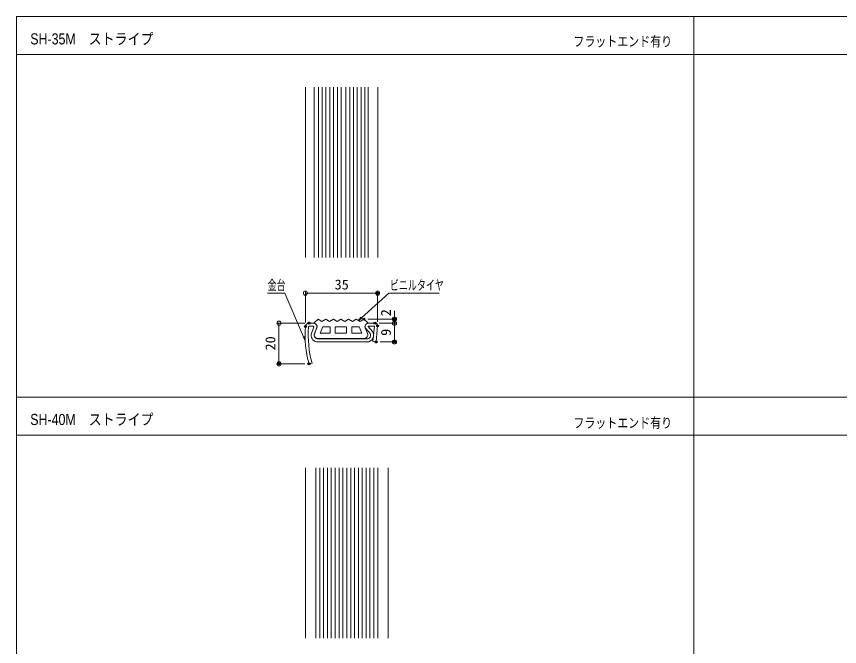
# Model space of a CAD drawing. Units: millimetres, scale not verified. Extents: x -400 to 400, y -277 to 277.
# Drawn here: x -400 to 0, y -29.3 to 277 of the extents above; entities that cross this region are included whole.
import ezdxf
from ezdxf.enums import TextEntityAlignment as Align

# ---------------------------------------------------------------- set-up
doc = ezdxf.new("R2010")
doc.units = ezdxf.units.MM
doc.header["$LTSCALE"] = 2
doc.header["$PDMODE"] = 32
doc.header["$PDSIZE"] = 1
for name, color, linetype, lineweight in [('0-0_zumenwaku', 6, 'Continuous', 9), ('0-2_1', 3, 'Continuous', 9), ('0-3_2', 4, 'Continuous', 9), ('0-9_0', 1, 'Continuous', 9), ('0-E_6文字', 2, 'Continuous', 9)]:
    doc.layers.add(name, color=color, linetype=linetype, lineweight=lineweight)
doc.layers.add('0-1_moji', color=2, linetype='Continuous')
doc.layers.add('0-A_Defpoints', color=7, linetype='Continuous')
doc.styles.add('ＭＳ ゴシック', font='')
doc.styles.add('ＭＳ Ｐゴシック', font='')
doc.styles.get('ＭＳ ゴシック').set_extended_font_data('MS Gothic')
doc.styles.get('ＭＳ Ｐゴシック').set_extended_font_data('MS PGothic')

# ---------------------------------------------------------------- blocks, each defined once
blk = doc.blocks.new('_Origin')
at = {"layer": '0-9_0'}
blk.add_line((0, 0), (-2, 0), dxfattribs=at)
blk.add_circle((0, 0), 1, dxfattribs=at)
blk = doc.blocks.new('MLeader1')
at = {"layer": '0-E_6文字', "color": 1}
blk.add_line((-218.252, 142.496), (-194.518, 142.496), dxfattribs=at)
at = {"layer": '0-E_6文字'}
blk.add_line((-232.147, 130.266), (-233.86, 129.181), dxfattribs=at)
at = {"layer": '0-E_6文字', "color": 1}
blk.add_lwpolyline([(-232.369, 130.515), (-218.972, 142.496), (-218.252, 142.496)], dxfattribs=at)
at = {"layer": '0-E_6文字'}
blk.add_lwpolyline([(-232.591, 130.763), (-233.86, 129.181), (-232.369, 130.515)], dxfattribs=at)
at = {"layer": '0-E_6文字', "style": 'ＭＳ ゴシック', "width": 0.65}
blk.add_text('ビニルタイヤ', height=4.809, dxfattribs=at).set_placement((-218.551, 142.553), align=Align.BOTTOM_LEFT)
blk = doc.blocks.new('MLeader2')
at = {"layer": '0-E_6文字', "color": 1}
blk.add_line((-270.32, 142.496), (-277.967, 142.496), dxfattribs=at)
at = {"layer": '0-E_6文字'}
blk.add_line((-260.135, 121.441), (-259.648, 119.473), dxfattribs=at)
at = {"layer": '0-E_6文字', "color": 1}
blk.add_lwpolyline([(-260.441, 121.309), (-269.6, 142.496), (-270.32, 142.496)], dxfattribs=at)
at = {"layer": '0-E_6文字'}
blk.add_lwpolyline([(-260.747, 121.176), (-259.648, 119.473), (-260.441, 121.309)], dxfattribs=at)
at = {"layer": '0-E_6文字', "style": 'ＭＳ ゴシック', "width": 0.65}
blk.add_text('金台', height=4.809, dxfattribs=at).set_placement((-277.967, 142.545), align=Align.BOTTOM_LEFT)

msp = doc.modelspace()

# ---------------------------------------------------------------- linework, layer by layer
at = {"layer": '0-0_zumenwaku'}
for p, q in [((-70.815, 276.98), (-70.815, -277.02)), ((-399.615, 258.457), (257.985, 258.457)), ((257.985, 91.98), (-400.015, 91.98)), ((-399.615, 73.457), (257.985, 73.457))]:
    msp.add_line(p, q, dxfattribs=at)
msp.add_lwpolyline([(-400.015, -277.02), (399.985, -277.02), (399.985, 276.98), (-400.015, 276.98)], close=True, dxfattribs=at)
at = {"layer": '0-2_1'}
for p, q in [((-259.587, 242.616), (-259.587, 159.842)), ((-255.343, 242.616), (-255.343, 159.842)), ((-229.043, 242.616), (-229.043, 159.842)), ((-224.387, 242.616), (-224.387, 159.842)), ((-255.674, 127.857), (-257.841, 127.857)), ((-255.769, 126.357), (-257.841, 126.357)), ((-255.674, 127.857), (-257.464, 127.857)), ((-255.769, 126.357), (-257.464, 126.357)), ((-255.531, 126.029), (-256.751, 122.308)), ((-255.301, 127.857), (-255.301, 127.885)), ((-253.942, 126.357), (-255.179, 122.547)), ((-228.171, 122.904), (-230.274, 125.246)), ((-226.973, 123.815), (-229.106, 126.19)), ((-229.024, 127.857), (-225.774, 127.857)), ((-229.024, 126.357), (-226.053, 126.357)), ((-226.053, 126.357), (-226.749, 118.896)), ((-224.524, 126.607), (-225.256, 118.757)), ((-229.674, 120.257), (-253.515, 120.257)), ((-229.674, 118.757), (-253.515, 118.757)), ((-225.256, 118.757), (-226.749, 118.896)), ((-257.832, 108.057), (-256.384, 108.447)), ((-259.587, 57.616), (-259.587, -25.158)), ((-254.47, 57.616), (-254.47, -25.158)), ((-224.47, 57.616), (-224.47, -25.158)), ((-219.387, 57.616), (-219.387, -25.158))]:
    msp.add_line(p, q, dxfattribs=at)
for centre, radius, start, end in [((-204.724, 122.357), 55, 175.96174, 195.07006), ((-257.841, 126.107), 1.75, 90, 175.96174), ((-204.724, 122.357), 53.5, 175.96174, 195.07006), ((-257.841, 126.107), 0.25, 90, 175.96174), ((-255.769, 126.107), 0.25, 341.84729, 90), ((-255.674, 126.107), 1.75, 8.21321, 90), ((-229.024, 126.257), 1.6, 90, 218.93971), ((-229.024, 126.257), 0.1, 90, 218.93971), ((-225.774, 126.607), 1.25, 0, 90), ((-253.515, 122.007), 3.25, 174.67134, 270), ((-253.515, 122.007), 1.75, 161.99965, 270), ((-229.674, 122.007), 3.25, 270, 33.81804), ((-229.674, 122.007), 1.75, 270, 30.86821)]:
    msp.add_arc(centre, radius, start, end, dxfattribs=at)
at = {"layer": '0-3_2'}
for p, q in [((-253.293, 242.616), (-253.293, 159.842)), ((-251.443, 242.616), (-251.443, 159.842)), ((-249.593, 242.616), (-249.593, 159.842)), ((-247.743, 242.616), (-247.743, 159.842)), ((-245.893, 242.616), (-245.893, 159.842)), ((-244.043, 242.616), (-244.043, 159.842)), ((-242.193, 242.616), (-242.193, 159.842)), ((-239.931, 242.616), (-239.931, 159.842)), ((-238.081, 242.616), (-238.081, 159.842)), ((-236.231, 242.616), (-236.231, 159.842)), ((-234.381, 242.616), (-234.381, 159.842)), ((-232.531, 242.616), (-232.531, 159.842)), ((-230.681, 242.616), (-230.681, 159.842)), ((-253.401, 129.857), (-255.176, 128.175)), ((-253.401, 129.857), (-251.551, 128.657)), ((-251.551, 128.657), (-249.701, 129.857)), ((-249.701, 129.857), (-247.851, 128.657)), ((-247.851, 128.657), (-246.001, 129.857)), ((-246.001, 129.857), (-244.151, 128.657)), ((-244.151, 128.657), (-242.301, 129.857)), ((-240.451, 128.657), (-242.301, 129.857)), ((-238.601, 129.857), (-240.451, 128.657)), ((-236.751, 128.657), (-238.601, 129.857)), ((-234.901, 129.857), (-236.751, 128.657)), ((-233.051, 128.657), (-234.901, 129.857)), ((-231.201, 129.857), (-233.051, 128.657)), ((-231.201, 129.857), (-229.426, 128.175)), ((-254.029, 125.573), (-255.2, 122.791)), ((-251.071, 126.157), (-252.418, 122.957)), ((-251.071, 126.157), (-247.551, 126.157)), ((-247.551, 122.957), (-247.551, 126.157)), ((-245.051, 126.157), (-242.301, 126.157)), ((-245.051, 122.957), (-245.051, 126.157)), ((-239.551, 126.157), (-242.301, 126.157)), ((-239.551, 122.957), (-239.551, 126.157)), ((-233.531, 126.157), (-237.051, 126.157)), ((-237.051, 122.957), (-237.051, 126.157)), ((-233.531, 126.157), (-232.184, 122.957)), ((-230.573, 125.573), (-229.401, 122.791)), ((-229.301, 127.857), (-229.301, 127.885)), ((-231.051, 120.457), (-253.551, 120.457)), ((-252.418, 122.957), (-247.551, 122.957)), ((-245.051, 122.957), (-242.301, 122.957)), ((-239.551, 122.957), (-242.301, 122.957)), ((-232.184, 122.957), (-237.051, 122.957)), ((-252.629, 57.616), (-252.629, -25.158)), ((-250.754, 57.616), (-250.754, -25.158)), ((-248.879, 57.616), (-248.879, -25.158)), ((-247.004, -25.158), (-247.004, 57.616)), ((-245.129, 57.616), (-245.129, -25.158)), ((-243.254, 57.616), (-243.254, -25.158)), ((-241.379, 57.616), (-241.379, -25.158)), ((-239.47, 57.616), (-239.47, -25.158)), ((-237.595, 57.616), (-237.595, -25.158)), ((-235.72, 57.616), (-235.72, -25.158)), ((-233.845, 57.616), (-233.845, -25.158)), ((-231.97, -25.158), (-231.97, 57.616)), ((-230.095, 57.616), (-230.095, -25.158)), ((-228.22, 57.616), (-228.22, -25.158)), ((-226.345, 57.616), (-226.345, -25.158))]:
    msp.add_line(p, q, dxfattribs=at)
for centre, radius, start, end in [((-254.901, 127.885), 0.4, 133.45184, 180), ((-229.701, 127.885), 0.4, 0, 46.54816), ((-255.746, 126.113), 1.8, 342.56312, 75.67296), ((-228.855, 126.113), 1.8, 104.32704, 197.43688), ((-253.551, 122.207), 1.75, 160.47707, 270), ((-231.051, 122.207), 1.75, 270, 19.52293)]:
    msp.add_arc(centre, radius, start, end, dxfattribs=at)
at = {"layer": '0-9_0'}
for p, q in [((-259.587, 128.23), (-259.587, 143.496)), ((-257.587, 142.496), (-226.524, 142.496)), ((-224.524, 128.607), (-224.524, 143.496)), ((-216.307, 131.857), (-216.307, 133.857)), ((-229.201, 129.857), (-215.307, 129.857)), ((-216.307, 127.857), (-216.307, 129.857)), ((-259.841, 127.857), (-273.466, 127.857)), ((-272.466, 125.857), (-272.466, 110.091)), ((-223.774, 127.857), (-215.307, 127.857)), ((-223.774, 127.857), (-215.307, 127.857)), ((-216.307, 125.857), (-216.307, 123.857)), ((-216.307, 125.857), (-216.307, 120.757)), ((-223.256, 118.757), (-215.307, 118.757)), ((-259.841, 108.091), (-273.466, 108.091))]:
    msp.add_line(p, q, dxfattribs=at)
at = {"layer": '0-A_Defpoints'}
for p in [(-224.524, 142.496), (-257.841, 127.857), (-231.201, 129.857), (-225.774, 127.857), (-216.307, 129.857), (-259.587, 126.23), (-224.524, 126.607), (-225.256, 118.757), (-216.307, 118.757), (-272.466, 108.091), (-257.841, 108.091)]:
    msp.add_point(p, dxfattribs=at)

# ---------------------------------------------------------------- block references
at = {"layer": '0-9_0'}
for p, rotation in [((-259.587, 142.496), 180), ((-272.466, 127.857), 90), ((-216.307, 129.857), 270), ((-216.307, 127.857), 90), ((-216.307, 127.857), 90), ((-216.307, 118.757), 270), ((-272.466, 108.091), 270)]:
    msp.add_blockref('_Origin', p, dxfattribs=dict(at, rotation=rotation))
msp.add_blockref('_Origin', (-224.524, 142.496), dxfattribs=at)
at = {"layer": '0-E_6文字'}
for name in ['MLeader2', 'MLeader1']:
    msp.add_blockref(name, (0, 0), dxfattribs=at)

# ---------------------------------------------------------------- texts
at = {"layer": '0-1_moji', "style": 'ＭＳ Ｐゴシック'}
for s, height, width, p in [('SH-35M\u3000ストライプ', 5.425, 0.85, (-393.309, 261.741)), ('フラットエンド有り', 4.883, 0.8, (-129.35, 260.951)), ('SH-40M\u3000ストライプ', 5.425, 0.85, (-393.309, 76.741)), ('フラットエンド有り', 4.883, 0.8, (-129.35, 75.531))]:
    msp.add_text(s, height=height, dxfattribs=dict(at, width=width)).set_placement(p, align=Align.BOTTOM_LEFT)
at = {"layer": '0-9_0', "color": 2, "style": 'ＭＳ ゴシック', "width": 1.05}
msp.add_text('35', height=4.809, dxfattribs=at).set_placement((-245.389, 142.821), align=Align.BOTTOM_LEFT)
for s, p in [('2', (-216.631, 131.256)), ('9', (-216.631, 121.723)), ('20', (-272.791, 114.641))]:
    msp.add_text(s, height=4.809, rotation=90, dxfattribs=at).set_placement(p, align=Align.BOTTOM_LEFT)

doc.saveas('drawing.dxf')
